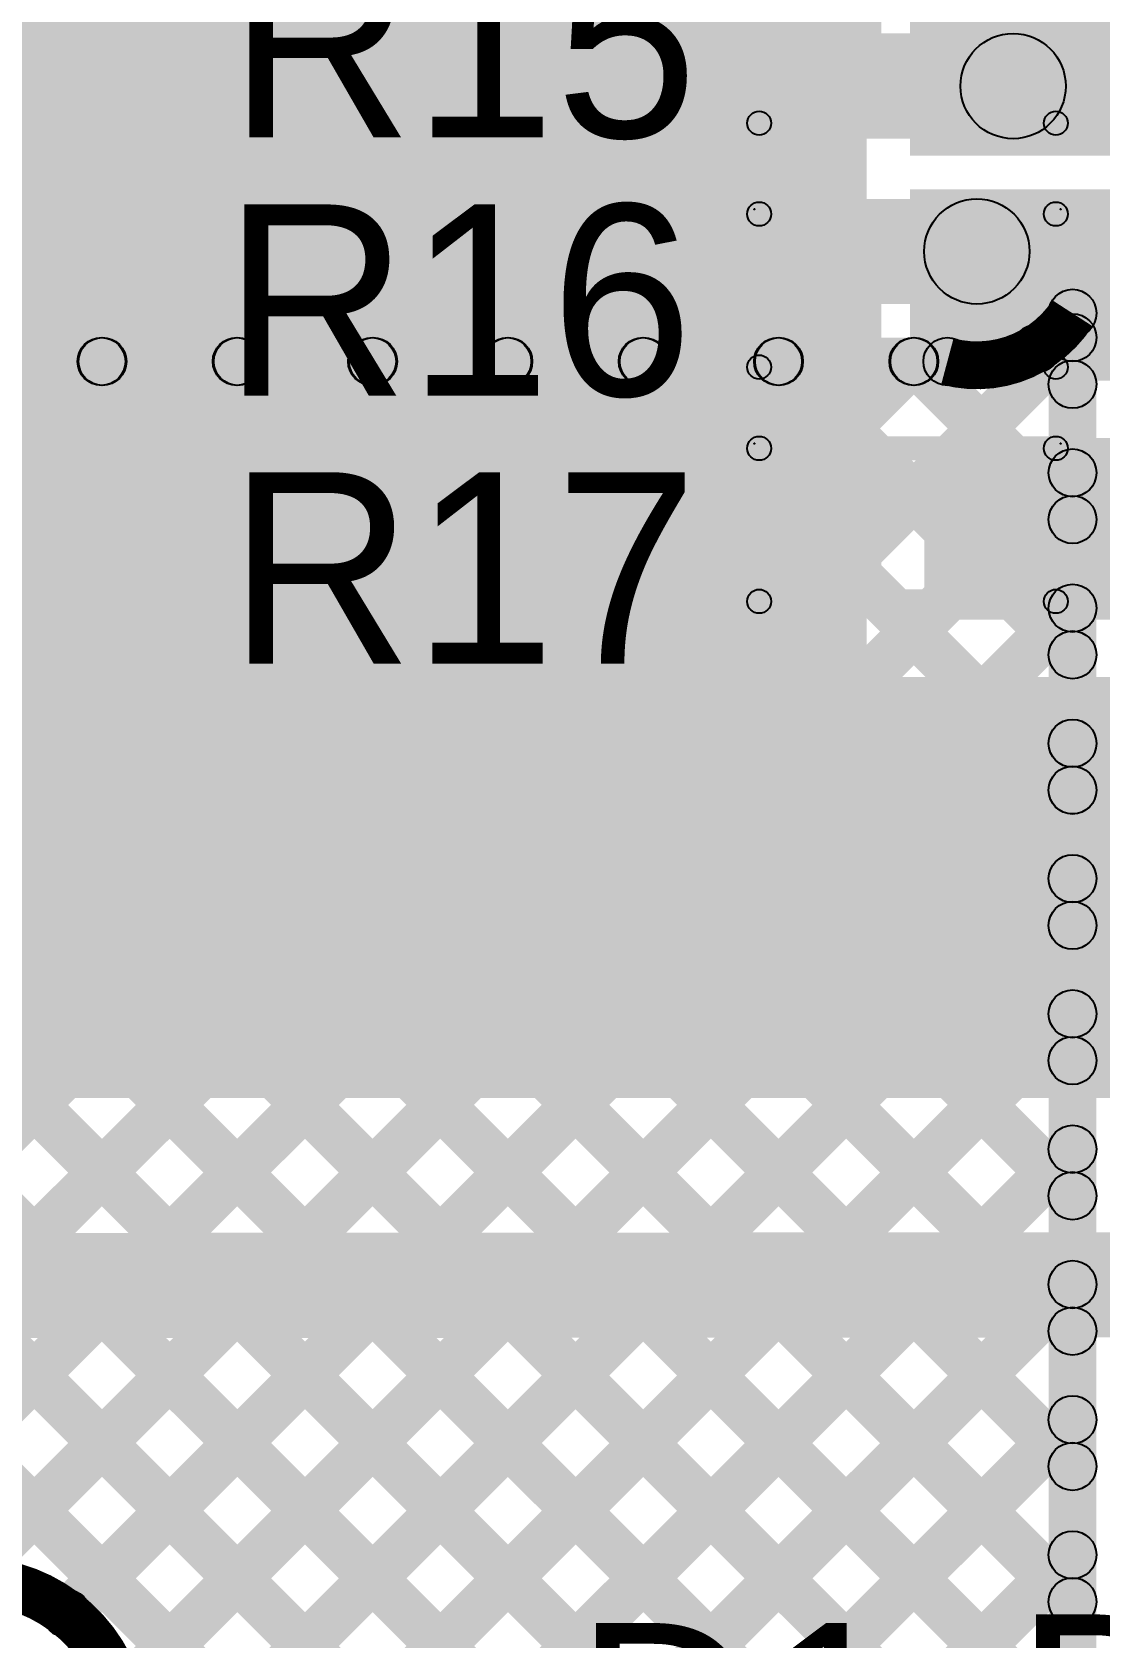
# Model space of a CAD drawing. Header units: millimetres. Extents: x -0.08 to 5.25, y -0.08 to 2.73.
# Drawn here: x 1.5435 to 1.7667, y 1.3511 to 1.6869 of the extents above; entities that cross this region are included whole.
import ezdxf

# ---------------------------------------------------------------- set-up
doc = ezdxf.new("R2010")
doc.units = ezdxf.units.MM
doc.header["$MEASUREMENT"] = 0
for name, color, linetype in [('BottomLayer', 5, 'Continuous'), ('TopLayer', 1, 'Continuous'), ('TopOverlay', 2, 'Continuous'), ('TopPaste', 8, 'Continuous'), ('TopSolder', 216, 'Continuous'), ('ViaHoleLayer', 16, 'Continuous')]:
    doc.layers.add(name, color=color, linetype=linetype)

# ---------------------------------------------------------------- blocks, each defined once
blk = doc.blocks.new('R__0402_58')
at = {"layer": 'TopLayer'}
for points in [[(-0.0275, -0.0125), (-0.0275, 0.0125), (-0.0095, 0.0125), (-0.0095, -0.0125)], [(0.0095, -0.0125), (0.0095, 0.0125), (0.0275, 0.0125), (0.0275, -0.0125)]]:
    blk.add_hatch(color=1, dxfattribs=at).paths.add_polyline_path(points)
at = {"layer": 'TopOverlay'}
h = blk.add_hatch(color=2, dxfattribs=at)
edge = h.paths.add_edge_path()
edge.add_arc((-0.031, 0.016), 0.0025, 0, 360)
h = blk.add_hatch(color=2, dxfattribs=at)
edge = h.paths.add_edge_path()
edge.add_arc((-0.031, 0.016), 0.0025, 0, 360)
for points in [[(0.031, 0.0185), (0.031, 0.0135), (-0.031, 0.0135), (-0.031, 0.0185)], [(-0.0335, 0.016), (-0.0285, 0.016), (-0.0285, -0.016), (-0.0335, -0.016)], [(0.0285, 0.016), (0.0335, 0.016), (0.0335, -0.016), (0.0285, -0.016)], [(0.031, -0.0135), (0.031, -0.0185), (-0.031, -0.0185), (-0.031, -0.0135)], [(0.032, -0.01694), (0.032, -0.01706), (-0.032, -0.01706), (-0.032, -0.01694)]]:
    blk.add_hatch(color=2, dxfattribs=at).paths.add_polyline_path(points)
h = blk.add_hatch(color=2, dxfattribs=at)
edge = h.paths.add_edge_path()
edge.add_arc((0.031, 0.016), 0.0025, 0, 360)
h = blk.add_hatch(color=2, dxfattribs=at)
edge = h.paths.add_edge_path()
edge.add_arc((0.031, 0.016), 0.0025, 0, 360)
h = blk.add_hatch(color=2, dxfattribs=at)
edge = h.paths.add_edge_path()
edge.add_arc((-0.031, -0.016), 0.0025, 0, 360)
h = blk.add_hatch(color=2, dxfattribs=at)
edge = h.paths.add_edge_path()
edge.add_arc((-0.031, -0.016), 0.0025, 0, 360)
h = blk.add_hatch(color=2, dxfattribs=at)
edge = h.paths.add_edge_path()
edge.add_arc((0.031, -0.016), 0.0025, 0, 360)
h = blk.add_hatch(color=2, dxfattribs=at)
edge = h.paths.add_edge_path()
edge.add_arc((0.031, -0.016), 0.0025, 0, 360)
h = blk.add_hatch(color=2, dxfattribs=at)
edge = h.paths.add_edge_path()
edge.add_arc((-0.032, -0.017), 0.0000635, 0, 360)
h = blk.add_hatch(color=2, dxfattribs=at)
edge = h.paths.add_edge_path()
edge.add_arc((0.032, -0.017), 0.0000635, 0, 360)
at = {"layer": 'TopPaste'}
for points in [[(-0.0275, -0.0125), (-0.0275, 0.0125), (-0.0095, 0.0125), (-0.0095, -0.0125)], [(0.0095, -0.0125), (0.0095, 0.0125), (0.0275, 0.0125), (0.0275, -0.0125)]]:
    blk.add_hatch(color=8, dxfattribs=at).paths.add_polyline_path(points)
at = {"layer": 'TopSolder'}
for points in [[(-0.0315, -0.0165), (-0.0315, 0.0165), (-0.0055, 0.0165), (-0.0055, -0.0165)], [(0.0055, -0.0165), (0.0055, 0.0165), (0.0315, 0.0165), (0.0315, -0.0165)]]:
    blk.add_hatch(color=216, dxfattribs=at).paths.add_polyline_path(points)
at = {"layer": 'TopOverlay'}
for centre, radius in [((-0.031, 0.016), 0.0025), ((-0.031, 0.016), 0.0025), ((0.031, 0.016), 0.0025), ((0.031, 0.016), 0.0025), ((-0.031, -0.016), 0.0025), ((-0.031, -0.016), 0.0025), ((0.031, -0.016), 0.0025), ((0.031, -0.016), 0.0025), ((-0.032, -0.017), 0.0000635), ((0.032, -0.017), 0.0000635)]:
    blk.add_circle(centre, radius, dxfattribs=at)
blk = doc.blocks.new('R__0402_59')
at = {"layer": 'TopLayer'}
for points in [[(-0.0275, -0.0125), (-0.0275, 0.0125), (-0.0095, 0.0125), (-0.0095, -0.0125)], [(0.0095, -0.0125), (0.0095, 0.0125), (0.0275, 0.0125), (0.0275, -0.0125)]]:
    blk.add_hatch(color=1, dxfattribs=at).paths.add_polyline_path(points)
at = {"layer": 'TopOverlay'}
h = blk.add_hatch(color=2, dxfattribs=at)
edge = h.paths.add_edge_path()
edge.add_arc((-0.031, 0.016), 0.0025, 0, 360)
h = blk.add_hatch(color=2, dxfattribs=at)
edge = h.paths.add_edge_path()
edge.add_arc((-0.031, 0.016), 0.0025, 0, 360)
for points in [[(0.031, 0.0185), (0.031, 0.0135), (-0.031, 0.0135), (-0.031, 0.0185)], [(-0.0335, 0.016), (-0.0285, 0.016), (-0.0285, -0.016), (-0.0335, -0.016)], [(0.0285, 0.016), (0.0335, 0.016), (0.0335, -0.016), (0.0285, -0.016)], [(0.031, -0.0135), (0.031, -0.0185), (-0.031, -0.0185), (-0.031, -0.0135)], [(0.032, -0.01694), (0.032, -0.01706), (-0.032, -0.01706), (-0.032, -0.01694)]]:
    blk.add_hatch(color=2, dxfattribs=at).paths.add_polyline_path(points)
h = blk.add_hatch(color=2, dxfattribs=at)
edge = h.paths.add_edge_path()
edge.add_arc((0.031, 0.016), 0.0025, 0, 360)
h = blk.add_hatch(color=2, dxfattribs=at)
edge = h.paths.add_edge_path()
edge.add_arc((0.031, 0.016), 0.0025, 0, 360)
h = blk.add_hatch(color=2, dxfattribs=at)
edge = h.paths.add_edge_path()
edge.add_arc((-0.031, -0.016), 0.0025, 0, 360)
h = blk.add_hatch(color=2, dxfattribs=at)
edge = h.paths.add_edge_path()
edge.add_arc((-0.031, -0.016), 0.0025, 0, 360)
h = blk.add_hatch(color=2, dxfattribs=at)
edge = h.paths.add_edge_path()
edge.add_arc((0.031, -0.016), 0.0025, 0, 360)
h = blk.add_hatch(color=2, dxfattribs=at)
edge = h.paths.add_edge_path()
edge.add_arc((0.031, -0.016), 0.0025, 0, 360)
h = blk.add_hatch(color=2, dxfattribs=at)
edge = h.paths.add_edge_path()
edge.add_arc((-0.032, -0.017), 0.0000635, 0, 360)
h = blk.add_hatch(color=2, dxfattribs=at)
edge = h.paths.add_edge_path()
edge.add_arc((0.032, -0.017), 0.0000635, 0, 360)
at = {"layer": 'TopPaste'}
for points in [[(-0.0275, -0.0125), (-0.0275, 0.0125), (-0.0095, 0.0125), (-0.0095, -0.0125)], [(0.0095, -0.0125), (0.0095, 0.0125), (0.0275, 0.0125), (0.0275, -0.0125)]]:
    blk.add_hatch(color=8, dxfattribs=at).paths.add_polyline_path(points)
at = {"layer": 'TopSolder'}
for points in [[(-0.0315, -0.0165), (-0.0315, 0.0165), (-0.0055, 0.0165), (-0.0055, -0.0165)], [(0.0055, -0.0165), (0.0055, 0.0165), (0.0315, 0.0165), (0.0315, -0.0165)]]:
    blk.add_hatch(color=216, dxfattribs=at).paths.add_polyline_path(points)
at = {"layer": 'TopOverlay'}
for centre, radius in [((-0.031, 0.016), 0.0025), ((-0.031, 0.016), 0.0025), ((0.031, 0.016), 0.0025), ((0.031, 0.016), 0.0025), ((-0.031, -0.016), 0.0025), ((-0.031, -0.016), 0.0025), ((0.031, -0.016), 0.0025), ((0.031, -0.016), 0.0025), ((-0.032, -0.017), 0.0000635), ((0.032, -0.017), 0.0000635)]:
    blk.add_circle(centre, radius, dxfattribs=at)
blk = doc.blocks.new('R__0402_60')
at = {"layer": 'TopLayer'}
for points in [[(-0.0275, -0.0125), (-0.0275, 0.0125), (-0.0095, 0.0125), (-0.0095, -0.0125)], [(0.0095, -0.0125), (0.0095, 0.0125), (0.0275, 0.0125), (0.0275, -0.0125)]]:
    blk.add_hatch(color=1, dxfattribs=at).paths.add_polyline_path(points)
at = {"layer": 'TopOverlay'}
h = blk.add_hatch(color=2, dxfattribs=at)
edge = h.paths.add_edge_path()
edge.add_arc((-0.031, 0.016), 0.0025, 0, 360)
h = blk.add_hatch(color=2, dxfattribs=at)
edge = h.paths.add_edge_path()
edge.add_arc((-0.031, 0.016), 0.0025, 0, 360)
for points in [[(0.031, 0.0185), (0.031, 0.0135), (-0.031, 0.0135), (-0.031, 0.0185)], [(-0.0335, 0.016), (-0.0285, 0.016), (-0.0285, -0.016), (-0.0335, -0.016)], [(0.0285, 0.016), (0.0335, 0.016), (0.0335, -0.016), (0.0285, -0.016)], [(0.031, -0.0135), (0.031, -0.0185), (-0.031, -0.0185), (-0.031, -0.0135)], [(0.032, -0.01694), (0.032, -0.01706), (-0.032, -0.01706), (-0.032, -0.01694)]]:
    blk.add_hatch(color=2, dxfattribs=at).paths.add_polyline_path(points)
h = blk.add_hatch(color=2, dxfattribs=at)
edge = h.paths.add_edge_path()
edge.add_arc((0.031, 0.016), 0.0025, 0, 360)
h = blk.add_hatch(color=2, dxfattribs=at)
edge = h.paths.add_edge_path()
edge.add_arc((0.031, 0.016), 0.0025, 0, 360)
h = blk.add_hatch(color=2, dxfattribs=at)
edge = h.paths.add_edge_path()
edge.add_arc((-0.031, -0.016), 0.0025, 0, 360)
h = blk.add_hatch(color=2, dxfattribs=at)
edge = h.paths.add_edge_path()
edge.add_arc((-0.031, -0.016), 0.0025, 0, 360)
h = blk.add_hatch(color=2, dxfattribs=at)
edge = h.paths.add_edge_path()
edge.add_arc((0.031, -0.016), 0.0025, 0, 360)
h = blk.add_hatch(color=2, dxfattribs=at)
edge = h.paths.add_edge_path()
edge.add_arc((0.031, -0.016), 0.0025, 0, 360)
h = blk.add_hatch(color=2, dxfattribs=at)
edge = h.paths.add_edge_path()
edge.add_arc((-0.032, -0.017), 0.0000635, 0, 360)
h = blk.add_hatch(color=2, dxfattribs=at)
edge = h.paths.add_edge_path()
edge.add_arc((0.032, -0.017), 0.0000635, 0, 360)
at = {"layer": 'TopPaste'}
for points in [[(-0.0275, -0.0125), (-0.0275, 0.0125), (-0.0095, 0.0125), (-0.0095, -0.0125)], [(0.0095, -0.0125), (0.0095, 0.0125), (0.0275, 0.0125), (0.0275, -0.0125)]]:
    blk.add_hatch(color=8, dxfattribs=at).paths.add_polyline_path(points)
at = {"layer": 'TopSolder'}
for points in [[(-0.0315, -0.0165), (-0.0315, 0.0165), (-0.0055, 0.0165), (-0.0055, -0.0165)], [(0.0055, -0.0165), (0.0055, 0.0165), (0.0315, 0.0165), (0.0315, -0.0165)]]:
    blk.add_hatch(color=216, dxfattribs=at).paths.add_polyline_path(points)
at = {"layer": 'TopOverlay'}
for centre, radius in [((-0.031, 0.016), 0.0025), ((-0.031, 0.016), 0.0025), ((0.031, 0.016), 0.0025), ((0.031, 0.016), 0.0025), ((-0.031, -0.016), 0.0025), ((-0.031, -0.016), 0.0025), ((0.031, -0.016), 0.0025), ((0.031, -0.016), 0.0025), ((-0.032, -0.017), 0.0000635), ((0.032, -0.017), 0.0000635)]:
    blk.add_circle(centre, radius, dxfattribs=at)

msp = doc.modelspace()

# ---------------------------------------------------------------- hatches: boundary and pattern name
at = {"layer": 'BottomLayer'}
for points in [[(1.30461, 1.66458), (1.30461, 1.68658), (1.74858, 1.68658), (1.74858, 1.66458)], [(1.29817, 1.63), (1.29817, 1.652), (1.741, 1.652), (1.741, 1.63)], [(1.50455, 1.35946), (1.49747, 1.36654), (1.75746, 1.62653), (1.76454, 1.61945)], [(1.50455, 1.35946), (1.49747, 1.36654), (1.75746, 1.62653), (1.76454, 1.61945)], [(1.766, 0.89263), (1.756, 0.89263), (1.756, 1.62808), (1.766, 1.62808)], [(1.766, 0.89263), (1.756, 0.89263), (1.756, 1.62808), (1.766, 1.62808)], [(1.29817, 1.613), (1.29817, 1.623), (1.73484, 1.623), (1.73484, 1.613)], [(1.29817, 1.613), (1.29817, 1.623), (1.73484, 1.623), (1.73484, 1.613)], [(1.74995, 1.61719), (1.75703, 1.62426), (1.76454, 1.61675), (1.75746, 1.60968)], [(1.74995, 1.61719), (1.75703, 1.62426), (1.76454, 1.61675), (1.75746, 1.60968)], [(1.3567, 1.61446), (1.36377, 1.62154), (1.76454, 1.22077), (1.75746, 1.2137)], [(1.3567, 1.61446), (1.36377, 1.62154), (1.76454, 1.22077), (1.75746, 1.2137)], [(1.39156, 1.44446), (1.38448, 1.45154), (1.55448, 1.62154), (1.56156, 1.61446)], [(1.39156, 1.44446), (1.38448, 1.45154), (1.55448, 1.62154), (1.56156, 1.61446)], [(1.38499, 1.61446), (1.39206, 1.62154), (1.76454, 1.24906), (1.75746, 1.24199)], [(1.38499, 1.61446), (1.39206, 1.62154), (1.76454, 1.24906), (1.75746, 1.24199)], [(1.41984, 1.44446), (1.41277, 1.45154), (1.58277, 1.62154), (1.58984, 1.61446)], [(1.41984, 1.44446), (1.41277, 1.45154), (1.58277, 1.62154), (1.58984, 1.61446)], [(1.41327, 1.61446), (1.42034, 1.62154), (1.76454, 1.27734), (1.75746, 1.27027)], [(1.41327, 1.61446), (1.42034, 1.62154), (1.76454, 1.27734), (1.75746, 1.27027)], [(1.44812, 1.44446), (1.44105, 1.45154), (1.61105, 1.62154), (1.61812, 1.61446)], [(1.44812, 1.44446), (1.44105, 1.45154), (1.61105, 1.62154), (1.61812, 1.61446)], [(1.44155, 1.61446), (1.44863, 1.62154), (1.76454, 1.30563), (1.75746, 1.29855)], [(1.44156, 1.61446), (1.44863, 1.62154), (1.76454, 1.30563), (1.75746, 1.29856)], [(1.47641, 1.44446), (1.46934, 1.45154), (1.63934, 1.62154), (1.64641, 1.61446)], [(1.47641, 1.44446), (1.46934, 1.45154), (1.63934, 1.62154), (1.64641, 1.61446)], [(1.46984, 1.61446), (1.47691, 1.62154), (1.76454, 1.33391), (1.75746, 1.32684)], [(1.46984, 1.61446), (1.47691, 1.62154), (1.76454, 1.33391), (1.75746, 1.32684)], [(1.50469, 1.44446), (1.49762, 1.45154), (1.66762, 1.62154), (1.67469, 1.61446)], [(1.50469, 1.44446), (1.49762, 1.45154), (1.66762, 1.62154), (1.67469, 1.61446)], [(1.49812, 1.61446), (1.5052, 1.62154), (1.76454, 1.3622), (1.75746, 1.35512)], [(1.49812, 1.61446), (1.50519, 1.62154), (1.76454, 1.36219), (1.75746, 1.35512)], [(1.52927, 1.44075), (1.5222, 1.44783), (1.69591, 1.62154), (1.70298, 1.61446)], [(1.52927, 1.44075), (1.5222, 1.44783), (1.69591, 1.62154), (1.70298, 1.61446)], [(1.52641, 1.61446), (1.53348, 1.62154), (1.76454, 1.39048), (1.75746, 1.38341)], [(1.52641, 1.61446), (1.53348, 1.62154), (1.76454, 1.39048), (1.75746, 1.38341)], [(1.53976, 1.42296), (1.53269, 1.43003), (1.72419, 1.62154), (1.73126, 1.61446)], [(1.53976, 1.42296), (1.53269, 1.43003), (1.72419, 1.62154), (1.73126, 1.61446)], [(1.55469, 1.61446), (1.56176, 1.62154), (1.76454, 1.41876), (1.75746, 1.41169)], [(1.55469, 1.61446), (1.56176, 1.62154), (1.76454, 1.41876), (1.75746, 1.41169)], [(1.58298, 1.61446), (1.59005, 1.62154), (1.76454, 1.44705), (1.75746, 1.43998)], [(1.58298, 1.61446), (1.59005, 1.62154), (1.76454, 1.44705), (1.75746, 1.43998)], [(1.61126, 1.61446), (1.61833, 1.62154), (1.76454, 1.47533), (1.75746, 1.46826)], [(1.61126, 1.61446), (1.61833, 1.62154), (1.76454, 1.47533), (1.75746, 1.46826)], [(1.63954, 1.61446), (1.64662, 1.62154), (1.76454, 1.50362), (1.75746, 1.49654)], [(1.63955, 1.61446), (1.64662, 1.62154), (1.76454, 1.50362), (1.75746, 1.49655)], [(1.66783, 1.61446), (1.6749, 1.62154), (1.76454, 1.5319), (1.75746, 1.52483)], [(1.66783, 1.61446), (1.6749, 1.62154), (1.76454, 1.5319), (1.75746, 1.52483)], [(1.69611, 1.61446), (1.70319, 1.62154), (1.76454, 1.56019), (1.75746, 1.55311)], [(1.69611, 1.61446), (1.70318, 1.62154), (1.76454, 1.56018), (1.75746, 1.55311)], [(1.7244, 1.61446), (1.73147, 1.62154), (1.76454, 1.58847), (1.75746, 1.5814)], [(1.7244, 1.61446), (1.73147, 1.62154), (1.76454, 1.58847), (1.75746, 1.5814)], [(1.53283, 1.35946), (1.52576, 1.36654), (1.75746, 1.59824), (1.76454, 1.59117)], [(1.53283, 1.35946), (1.52576, 1.36654), (1.75746, 1.59824), (1.76454, 1.59117)], [(1.55429, 1.35264), (1.54722, 1.35971), (1.75746, 1.56996), (1.76454, 1.56289)], [(1.55429, 1.35264), (1.54722, 1.35971), (1.75746, 1.56996), (1.76454, 1.56289)], [(1.56549, 1.33556), (1.55842, 1.34263), (1.75746, 1.54167), (1.76454, 1.5346)], [(1.56549, 1.33556), (1.55842, 1.34263), (1.75746, 1.54167), (1.76454, 1.5346)], [(1.08362, 0.8254), (1.07655, 0.83247), (1.75746, 1.51339), (1.76454, 1.50632)], [(1.08362, 0.8254), (1.07655, 0.83247), (1.75746, 1.51339), (1.76454, 1.50632)], [(1.08305, 0.79655), (1.07598, 0.80362), (1.75746, 1.4851), (1.76454, 1.47803)], [(1.08305, 0.79655), (1.07598, 0.80362), (1.75746, 1.4851), (1.76454, 1.47803)], [(1.15125, 0.83646), (1.14418, 0.84354), (1.75746, 1.45682), (1.76454, 1.44975)], [(1.15125, 0.83646), (1.14418, 0.84354), (1.75746, 1.45682), (1.76454, 1.44975)], [(1.17954, 0.83646), (1.17246, 0.84354), (1.75746, 1.42854), (1.76454, 1.42146)], [(1.17954, 0.83646), (1.17246, 0.84354), (1.75746, 1.42854), (1.76454, 1.42146)], [(1.53098, 1.4119), (1.53805, 1.41897), (1.76454, 1.19249), (1.75746, 1.18542)], [(1.53098, 1.4119), (1.53805, 1.41897), (1.76454, 1.19249), (1.75746, 1.18542)], [(1.51629, 1.39831), (1.52336, 1.40538), (1.76454, 1.1642), (1.75746, 1.15713)], [(1.51629, 1.39831), (1.52336, 1.40538), (1.76454, 1.1642), (1.75746, 1.15713)], [(1.20782, 0.83646), (1.20075, 0.84354), (1.75746, 1.40025), (1.76454, 1.39318)], [(1.20782, 0.83646), (1.20075, 0.84354), (1.75746, 1.40025), (1.76454, 1.39318)], [(1.2361, 0.83646), (1.22903, 0.84354), (1.75746, 1.37197), (1.76454, 1.3649)], [(1.2361, 0.83646), (1.22903, 0.84354), (1.75746, 1.37197), (1.76454, 1.3649)]]:
    msp.add_hatch(color=5, dxfattribs=at).paths.add_polyline_path(points)
h = msp.add_hatch(color=5, dxfattribs=at)
edge = h.paths.add_edge_path()
edge.add_arc((1.74858, 1.67558), 0.01181, 0, 360)
h = msp.add_hatch(color=5, dxfattribs=at)
edge = h.paths.add_edge_path()
edge.add_arc((1.74858, 1.67558), 0.011, 0, 360)
h = msp.add_hatch(color=5, dxfattribs=at)
edge = h.paths.add_edge_path()
edge.add_arc((1.741, 1.641), 0.01181, 0, 360)
h = msp.add_hatch(color=5, dxfattribs=at)
edge = h.paths.add_edge_path()
edge.add_arc((1.741, 1.641), 0.011, 0, 360)
h = msp.add_hatch(color=5, dxfattribs=at)
edge = h.paths.add_edge_path()
edge.add_arc((1.761, 1.62808), 0.005, 0, 360)
h = msp.add_hatch(color=5, dxfattribs=at)
edge = h.paths.add_edge_path()
edge.add_arc((1.761, 1.62808), 0.005, 0, 360)
h = msp.add_hatch(color=5, dxfattribs=at)
edge = h.paths.add_edge_path()
edge.add_arc((1.761, 1.62808), 0.005, 0, 360)
h = msp.add_hatch(color=5, dxfattribs=at)
edge = h.paths.add_edge_path()
edge.add_arc((1.761, 1.62808), 0.005, 0, 360)
h = msp.add_hatch(color=5, dxfattribs=at)
edge = h.paths.add_edge_path()
edge.add_arc((1.75349, 1.62073), 0.005, 0, 360)
h = msp.add_hatch(color=5, dxfattribs=at)
edge = h.paths.add_edge_path()
edge.add_arc((1.75349, 1.62073), 0.005, 0, 360)
h = msp.add_hatch(color=5, dxfattribs=at)
edge = h.paths.add_edge_path()
edge.add_arc((1.761, 1.62299), 0.005, 0, 360)
h = msp.add_hatch(color=5, dxfattribs=at)
edge = h.paths.add_edge_path()
edge.add_arc((1.761, 1.62299), 0.005, 0, 360)
h = msp.add_hatch(color=5, dxfattribs=at)
edge = h.paths.add_edge_path()
edge.add_arc((1.55802, 1.618), 0.005, 0, 360)
h = msp.add_hatch(color=5, dxfattribs=at)
edge = h.paths.add_edge_path()
edge.add_arc((1.55802, 1.618), 0.005, 0, 360)
h = msp.add_hatch(color=5, dxfattribs=at)
edge = h.paths.add_edge_path()
edge.add_arc((1.55823, 1.618), 0.005, 0, 360)
h = msp.add_hatch(color=5, dxfattribs=at)
edge = h.paths.add_edge_path()
edge.add_arc((1.55823, 1.618), 0.005, 0, 360)
h = msp.add_hatch(color=5, dxfattribs=at)
edge = h.paths.add_edge_path()
edge.add_arc((1.5863, 1.618), 0.005, 0, 360)
h = msp.add_hatch(color=5, dxfattribs=at)
edge = h.paths.add_edge_path()
edge.add_arc((1.5863, 1.618), 0.005, 0, 360)
h = msp.add_hatch(color=5, dxfattribs=at)
edge = h.paths.add_edge_path()
edge.add_arc((1.58651, 1.618), 0.005, 0, 360)
h = msp.add_hatch(color=5, dxfattribs=at)
edge = h.paths.add_edge_path()
edge.add_arc((1.58651, 1.618), 0.005, 0, 360)
h = msp.add_hatch(color=5, dxfattribs=at)
edge = h.paths.add_edge_path()
edge.add_arc((1.61459, 1.618), 0.005, 0, 360)
h = msp.add_hatch(color=5, dxfattribs=at)
edge = h.paths.add_edge_path()
edge.add_arc((1.61459, 1.618), 0.005, 0, 360)
h = msp.add_hatch(color=5, dxfattribs=at)
edge = h.paths.add_edge_path()
edge.add_arc((1.6148, 1.618), 0.005, 0, 360)
h = msp.add_hatch(color=5, dxfattribs=at)
edge = h.paths.add_edge_path()
edge.add_arc((1.6148, 1.618), 0.005, 0, 360)
h = msp.add_hatch(color=5, dxfattribs=at)
edge = h.paths.add_edge_path()
edge.add_arc((1.64287, 1.618), 0.005, 0, 360)
h = msp.add_hatch(color=5, dxfattribs=at)
edge = h.paths.add_edge_path()
edge.add_arc((1.64287, 1.618), 0.005, 0, 360)
h = msp.add_hatch(color=5, dxfattribs=at)
edge = h.paths.add_edge_path()
edge.add_arc((1.64308, 1.618), 0.005, 0, 360)
h = msp.add_hatch(color=5, dxfattribs=at)
edge = h.paths.add_edge_path()
edge.add_arc((1.64308, 1.618), 0.005, 0, 360)
h = msp.add_hatch(color=5, dxfattribs=at)
edge = h.paths.add_edge_path()
edge.add_arc((1.67116, 1.618), 0.005, 0, 360)
h = msp.add_hatch(color=5, dxfattribs=at)
edge = h.paths.add_edge_path()
edge.add_arc((1.67116, 1.618), 0.005, 0, 360)
h = msp.add_hatch(color=5, dxfattribs=at)
edge = h.paths.add_edge_path()
edge.add_arc((1.67137, 1.618), 0.005, 0, 360)
h = msp.add_hatch(color=5, dxfattribs=at)
edge = h.paths.add_edge_path()
edge.add_arc((1.67136, 1.618), 0.005, 0, 360)
h = msp.add_hatch(color=5, dxfattribs=at)
edge = h.paths.add_edge_path()
edge.add_arc((1.69944, 1.618), 0.005, 0, 360)
h = msp.add_hatch(color=5, dxfattribs=at)
edge = h.paths.add_edge_path()
edge.add_arc((1.69944, 1.618), 0.005, 0, 360)
h = msp.add_hatch(color=5, dxfattribs=at)
edge = h.paths.add_edge_path()
edge.add_arc((1.69965, 1.618), 0.005, 0, 360)
h = msp.add_hatch(color=5, dxfattribs=at)
edge = h.paths.add_edge_path()
edge.add_arc((1.69965, 1.618), 0.005, 0, 360)
h = msp.add_hatch(color=5, dxfattribs=at)
edge = h.paths.add_edge_path()
edge.add_arc((1.72773, 1.618), 0.005, 0, 360)
h = msp.add_hatch(color=5, dxfattribs=at)
edge = h.paths.add_edge_path()
edge.add_arc((1.72773, 1.618), 0.005, 0, 360)
h = msp.add_hatch(color=5, dxfattribs=at)
edge = h.paths.add_edge_path()
edge.add_arc((1.72793, 1.618), 0.005, 0, 360)
h = msp.add_hatch(color=5, dxfattribs=at)
edge = h.paths.add_edge_path()
edge.add_arc((1.72793, 1.618), 0.005, 0, 360)
h = msp.add_hatch(color=5, dxfattribs=at)
edge = h.paths.add_edge_path()
edge.add_arc((1.73484, 1.618), 0.005, 0, 360)
h = msp.add_hatch(color=5, dxfattribs=at)
edge = h.paths.add_edge_path()
edge.add_arc((1.73484, 1.618), 0.005, 0, 360)
h = msp.add_hatch(color=5, dxfattribs=at)
edge = h.paths.add_edge_path()
edge.add_arc((1.73484, 1.618), 0.005, 0, 360)
h = msp.add_hatch(color=5, dxfattribs=at)
edge = h.paths.add_edge_path()
edge.add_arc((1.73484, 1.618), 0.005, 0, 360)
h = msp.add_hatch(color=5, dxfattribs=at)
edge = h.paths.add_edge_path()
edge.add_arc((1.761, 1.61322), 0.005, 0, 360)
h = msp.add_hatch(color=5, dxfattribs=at)
edge = h.paths.add_edge_path()
edge.add_arc((1.761, 1.61322), 0.005, 0, 360)
h = msp.add_hatch(color=5, dxfattribs=at)
edge = h.paths.add_edge_path()
edge.add_arc((1.761, 1.59471), 0.005, 0, 360)
h = msp.add_hatch(color=5, dxfattribs=at)
edge = h.paths.add_edge_path()
edge.add_arc((1.761, 1.59471), 0.005, 0, 360)
h = msp.add_hatch(color=5, dxfattribs=at)
edge = h.paths.add_edge_path()
edge.add_arc((1.761, 1.58493), 0.005, 0, 360)
h = msp.add_hatch(color=5, dxfattribs=at)
edge = h.paths.add_edge_path()
edge.add_arc((1.761, 1.58493), 0.005, 0, 360)
h = msp.add_hatch(color=5, dxfattribs=at)
edge = h.paths.add_edge_path()
edge.add_arc((1.761, 1.56642), 0.005, 0, 360)
h = msp.add_hatch(color=5, dxfattribs=at)
edge = h.paths.add_edge_path()
edge.add_arc((1.761, 1.56642), 0.005, 0, 360)
h = msp.add_hatch(color=5, dxfattribs=at)
edge = h.paths.add_edge_path()
edge.add_arc((1.761, 1.55665), 0.005, 0, 360)
h = msp.add_hatch(color=5, dxfattribs=at)
edge = h.paths.add_edge_path()
edge.add_arc((1.761, 1.55665), 0.005, 0, 360)
h = msp.add_hatch(color=5, dxfattribs=at)
edge = h.paths.add_edge_path()
edge.add_arc((1.761, 1.53814), 0.005, 0, 360)
h = msp.add_hatch(color=5, dxfattribs=at)
edge = h.paths.add_edge_path()
edge.add_arc((1.761, 1.53814), 0.005, 0, 360)
h = msp.add_hatch(color=5, dxfattribs=at)
edge = h.paths.add_edge_path()
edge.add_arc((1.761, 1.52837), 0.005, 0, 360)
h = msp.add_hatch(color=5, dxfattribs=at)
edge = h.paths.add_edge_path()
edge.add_arc((1.761, 1.52836), 0.005, 0, 360)
h = msp.add_hatch(color=5, dxfattribs=at)
edge = h.paths.add_edge_path()
edge.add_arc((1.761, 1.50985), 0.005, 0, 360)
h = msp.add_hatch(color=5, dxfattribs=at)
edge = h.paths.add_edge_path()
edge.add_arc((1.761, 1.50985), 0.005, 0, 360)
h = msp.add_hatch(color=5, dxfattribs=at)
edge = h.paths.add_edge_path()
edge.add_arc((1.761, 1.50008), 0.005, 0, 360)
h = msp.add_hatch(color=5, dxfattribs=at)
edge = h.paths.add_edge_path()
edge.add_arc((1.761, 1.50008), 0.005, 0, 360)
h = msp.add_hatch(color=5, dxfattribs=at)
edge = h.paths.add_edge_path()
edge.add_arc((1.761, 1.48157), 0.005, 0, 360)
h = msp.add_hatch(color=5, dxfattribs=at)
edge = h.paths.add_edge_path()
edge.add_arc((1.761, 1.48157), 0.005, 0, 360)
h = msp.add_hatch(color=5, dxfattribs=at)
edge = h.paths.add_edge_path()
edge.add_arc((1.761, 1.4718), 0.005, 0, 360)
h = msp.add_hatch(color=5, dxfattribs=at)
edge = h.paths.add_edge_path()
edge.add_arc((1.761, 1.4718), 0.005, 0, 360)
h = msp.add_hatch(color=5, dxfattribs=at)
edge = h.paths.add_edge_path()
edge.add_arc((1.761, 1.45328), 0.005, 0, 360)
h = msp.add_hatch(color=5, dxfattribs=at)
edge = h.paths.add_edge_path()
edge.add_arc((1.761, 1.45328), 0.005, 0, 360)
h = msp.add_hatch(color=5, dxfattribs=at)
edge = h.paths.add_edge_path()
edge.add_arc((1.761, 1.44351), 0.005, 0, 360)
h = msp.add_hatch(color=5, dxfattribs=at)
edge = h.paths.add_edge_path()
edge.add_arc((1.761, 1.44351), 0.005, 0, 360)
h = msp.add_hatch(color=5, dxfattribs=at)
edge = h.paths.add_edge_path()
edge.add_arc((1.761, 1.425), 0.005, 0, 360)
h = msp.add_hatch(color=5, dxfattribs=at)
edge = h.paths.add_edge_path()
edge.add_arc((1.761, 1.425), 0.005, 0, 360)
h = msp.add_hatch(color=5, dxfattribs=at)
edge = h.paths.add_edge_path()
edge.add_arc((1.761, 1.41523), 0.005, 0, 360)
h = msp.add_hatch(color=5, dxfattribs=at)
edge = h.paths.add_edge_path()
edge.add_arc((1.761, 1.41523), 0.005, 0, 360)
h = msp.add_hatch(color=5, dxfattribs=at)
edge = h.paths.add_edge_path()
edge.add_arc((1.761, 1.39672), 0.005, 0, 360)
h = msp.add_hatch(color=5, dxfattribs=at)
edge = h.paths.add_edge_path()
edge.add_arc((1.761, 1.39672), 0.005, 0, 360)
h = msp.add_hatch(color=5, dxfattribs=at)
edge = h.paths.add_edge_path()
edge.add_arc((1.761, 1.38694), 0.005, 0, 360)
h = msp.add_hatch(color=5, dxfattribs=at)
edge = h.paths.add_edge_path()
edge.add_arc((1.761, 1.38694), 0.005, 0, 360)
h = msp.add_hatch(color=5, dxfattribs=at)
edge = h.paths.add_edge_path()
edge.add_arc((1.761, 1.36843), 0.005, 0, 360)
h = msp.add_hatch(color=5, dxfattribs=at)
edge = h.paths.add_edge_path()
edge.add_arc((1.761, 1.36843), 0.005, 0, 360)
h = msp.add_hatch(color=5, dxfattribs=at)
edge = h.paths.add_edge_path()
edge.add_arc((1.761, 1.35866), 0.005, 0, 360)
h = msp.add_hatch(color=5, dxfattribs=at)
edge = h.paths.add_edge_path()
edge.add_arc((1.761, 1.35866), 0.005, 0, 360)
h = msp.add_hatch(color=5, dxfattribs=at)
edge = h.paths.add_edge_path()
edge.add_arc((1.55075, 1.35617), 0.005, 0, 360)
h = msp.add_hatch(color=5, dxfattribs=at)
edge = h.paths.add_edge_path()
edge.add_arc((1.55075, 1.35618), 0.005, 0, 360)
at = {"layer": 'TopLayer'}
for points in [[(1.428, 1.464), (1.718, 1.464), (1.718, 1.729), (1.428, 1.729)], [(1.727, 1.661), (1.847, 1.661), (1.847, 1.729), (1.727, 1.729)], [(1.727, 1.614), (1.847, 1.614), (1.847, 1.654), (1.727, 1.654)], [(1.73, 1.564), (1.847, 1.564), (1.847, 1.602), (1.73, 1.602)], [(1.71, 1.464), (1.918, 1.464), (1.918, 1.552), (1.71, 1.552)], [(1.5125, 1.41375), (1.51249, 1.43575), (1.91004, 1.436), (1.91006, 1.414)]]:
    msp.add_hatch(color=1, dxfattribs=at).paths.add_polyline_path(points)
h = msp.add_hatch(color=1, dxfattribs=at)
edge = h.paths.add_edge_path()
edge.add_arc((1.74858, 1.67558), 0.01181, 0, 360)
h = msp.add_hatch(color=1, dxfattribs=at)
edge = h.paths.add_edge_path()
edge.add_arc((1.741, 1.641), 0.01181, 0, 360)
at = {"layer": 'ViaHoleLayer'}
h = msp.add_hatch(color=16, dxfattribs=at)
edge = h.paths.add_edge_path()
edge.add_arc((1.74858, 1.67558), 0.00591, 0, 360)
h = msp.add_hatch(color=16, dxfattribs=at)
edge = h.paths.add_edge_path()
edge.add_arc((1.741, 1.641), 0.00591, 0, 360)

# ---------------------------------------------------------------- linework, layer by layer
at = {"layer": 'BottomLayer', "const_width": 0.01}
for points in [[(1.761, 1.62808, -0.325554), (1.73484, 1.618)], [(1.761, 1.62808, -0.325554), (1.73484, 1.618)], [(1.531, 1.363, -0.414214), (1.563, 1.331)], [(1.531, 1.363, -0.414214), (1.563, 1.331)]]:
    msp.add_lwpolyline(points, format="xyb", dxfattribs=at)
at = {"layer": 'BottomLayer'}
for centre, radius in [((1.74858, 1.67558), 0.011), ((1.741, 1.641), 0.011), ((1.761, 1.62808), 0.005), ((1.761, 1.62808), 0.005), ((1.761, 1.62808), 0.005), ((1.761, 1.62808), 0.005), ((1.75349, 1.62073), 0.005), ((1.75349, 1.62073), 0.005), ((1.761, 1.62299), 0.005), ((1.761, 1.62299), 0.005), ((1.55802, 1.618), 0.005), ((1.55802, 1.618), 0.005), ((1.55823, 1.618), 0.005), ((1.55823, 1.618), 0.005), ((1.5863, 1.618), 0.005), ((1.5863, 1.618), 0.005), ((1.58651, 1.618), 0.005), ((1.58651, 1.618), 0.005), ((1.61459, 1.618), 0.005), ((1.61459, 1.618), 0.005), ((1.6148, 1.618), 0.005), ((1.6148, 1.618), 0.005), ((1.64287, 1.618), 0.005), ((1.64287, 1.618), 0.005), ((1.64308, 1.618), 0.005), ((1.64308, 1.618), 0.005), ((1.67116, 1.618), 0.005), ((1.67116, 1.618), 0.005), ((1.67136, 1.618), 0.005), ((1.67137, 1.618), 0.005), ((1.69944, 1.618), 0.005), ((1.69944, 1.618), 0.005), ((1.69965, 1.618), 0.005), ((1.69965, 1.618), 0.005), ((1.72773, 1.618), 0.005), ((1.72773, 1.618), 0.005), ((1.72793, 1.618), 0.005), ((1.72793, 1.618), 0.005), ((1.73484, 1.618), 0.005), ((1.73484, 1.618), 0.005), ((1.73484, 1.618), 0.005), ((1.73484, 1.618), 0.005), ((1.761, 1.61322), 0.005), ((1.761, 1.61322), 0.005), ((1.761, 1.59471), 0.005), ((1.761, 1.59471), 0.005), ((1.761, 1.58493), 0.005), ((1.761, 1.58493), 0.005), ((1.761, 1.56642), 0.005), ((1.761, 1.56642), 0.005), ((1.761, 1.55665), 0.005), ((1.761, 1.55665), 0.005), ((1.761, 1.53814), 0.005), ((1.761, 1.53814), 0.005), ((1.761, 1.52837), 0.005), ((1.761, 1.52836), 0.005), ((1.761, 1.50985), 0.005), ((1.761, 1.50985), 0.005), ((1.761, 1.50008), 0.005), ((1.761, 1.50008), 0.005), ((1.761, 1.48157), 0.005), ((1.761, 1.48157), 0.005), ((1.761, 1.4718), 0.005), ((1.761, 1.4718), 0.005), ((1.761, 1.45328), 0.005), ((1.761, 1.45328), 0.005), ((1.761, 1.44351), 0.005), ((1.761, 1.44351), 0.005), ((1.761, 1.425), 0.005), ((1.761, 1.425), 0.005), ((1.761, 1.41523), 0.005), ((1.761, 1.41523), 0.005), ((1.761, 1.39672), 0.005), ((1.761, 1.39672), 0.005), ((1.761, 1.38694), 0.005), ((1.761, 1.38694), 0.005), ((1.761, 1.36843), 0.005), ((1.761, 1.36843), 0.005), ((1.761, 1.35866), 0.005), ((1.761, 1.35866), 0.005), ((1.55075, 1.35618), 0.005), ((1.55075, 1.35617), 0.005)]:
    msp.add_circle(centre, radius, dxfattribs=at)

# ---------------------------------------------------------------- block references
at = {"rotation": 180}
for name, p in [('R__0402_60', (1.72651, 1.68383)), ('R__0402_59', (1.72651, 1.63283)), ('R__0402_58', (1.72651, 1.58383))]:
    msp.add_blockref(name, p, dxfattribs=at)

# ---------------------------------------------------------------- texts
at = {"layer": 'TopOverlay'}
for s, p in [('R15', (1.58451, 1.66483)), ('R16', (1.58351, 1.61083)), ('R17', (1.58451, 1.55483)), ('D3', (1.749, 1.316)), ('D1', (1.657, 1.31419))]:
    msp.add_text(s, height=0.04, dxfattribs=at).set_placement(p)

doc.saveas('drawing.dxf')
